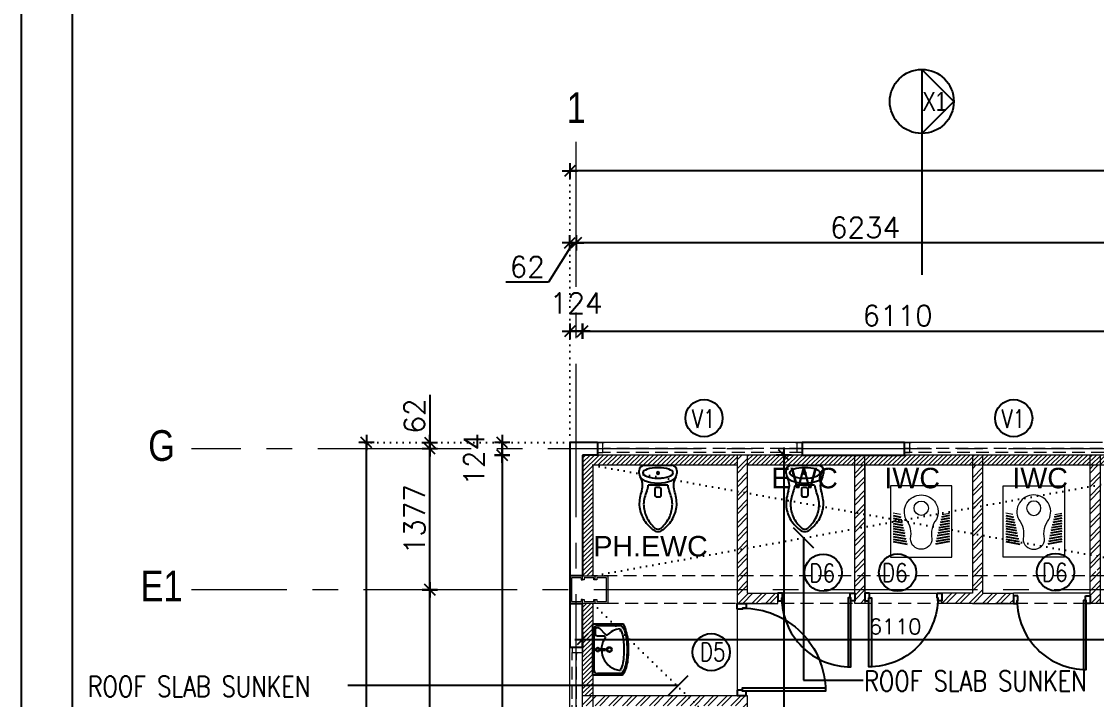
# Model space of a CAD drawing. Header units: inches. Extents: x -234845 to -176446, y -524542 to -442800.
# Drawn here: x -234845 to -224339, y -471158 to -464535 of the extents above; entities that cross this region are included whole.
import ezdxf
from ezdxf.enums import TextEntityAlignment as Align

# ---------------------------------------------------------------- set-up
doc = ezdxf.new("R2010")
doc.units = ezdxf.units.IN
doc.header["$MEASUREMENT"] = 0
doc.header["$PDMODE"] = 34
doc.header["$PDSIZE"] = -10
for name, pattern in [('CENTER2', [1.125, 0.75, -0.125, 0.125, -0.125]), ('DASHED', [19.05, 12.7, -6.35]), ('DOT2', [0.125, 0, -0.125]), ('HIDDEN', [0.375, 0.25, -0.125])]:
    doc.linetypes.add(name, pattern=pattern)
for name, color, linetype in [('ADOOR', 14, 'Continuous'), ('arrow', 23, 'Continuous'), ('ATT', 33, 'Continuous'), ('COLUMN', 6, 'Continuous'), ('Dim dotted', 30, 'Continuous'), ('Dimension', 10, 'Continuous'), ('DOOR', 34, 'Continuous'), ('fur', 34, 'Continuous'), ('GA', 4, 'Continuous'), ('GFRG PANELS', 4, 'Continuous'), ('GRID-TAGS', 31, 'Continuous'), ('HATCH', 252, 'Continuous'), ('SECTIONS', 22, 'Continuous'), ('STEPS', 161, 'Continuous'), ('title', 255, 'Continuous'), ('win tag', 144, 'Continuous')]:
    doc.layers.add(name, color=color, linetype=linetype)
for name, color, linetype, lineweight in [('Grid', 254, 'Continuous', 15), ('TEXT', 32, 'Continuous', 18), ('win', 14, 'Continuous', 13)]:
    doc.layers.add(name, color=color, linetype=linetype, lineweight=lineweight)
doc.styles.add('ARIAL', font='arial.ttf')
doc.styles.add('RMTXT', font='romans.shx')
doc.styles.get("Standard").update_dxf_attribs({"font": 'arial.ttf'})
doc.styles.add('style1', font='romans.shx', dxfattribs={"width": 0.8})
doc.dimstyles.new('ELEV-DIM', dxfattribs={"dimtxt": 150, "dimasz": 1, "dimexe": 100, "dimexo": 150, "dimgap": 50, "dimtad": 1, "dimdec": 0, "dimzin": 0, "dimdsep": 46, "dimtxsty": 'RMTXT', "dimblk": 'ARH4', "dimcen": 0.09375, "dimdle": 100, "dimse1": 1, "dimse2": 1, "dimclrd": 256, "dimclre": 256, "dimclrt": 151, "dimadec": 0, "dimazin": 0, "dimtfac": 50, "dimtdec": 0, "dimtofl": 0, "dimtmove": 2, "dimatfit": 3, "dimldrblk": 'OBLIQUE', "dimfxl": 1, "dimtolj": 1, "dimtzin": 0, "dimlwd": -1, "dimlwe": -1, "dimarcsym": 0})

# ---------------------------------------------------------------- blocks, each defined once
blk = doc.blocks.new('ARH4')
for p, q in [((0, -75), (0, 75)), ((-53.033, -53.033), (53.033, 53.033)), ((75, 0), (-75, 0))]:
    blk.add_line(p, q)
blk = doc.blocks.new('*D598')
at = {"layer": 'DEFPOINTS', "color": 0, "transparency": 16777216}
for p in [(-230854, -470086), (-230560, -470086), (-230608, -474419)]:
    blk.add_point(p, dxfattribs=at)
at = {"layer": 'Dimension', "transparency": 16777216}
blk.add_line((-230854, -474418), (-230854, -470087), dxfattribs=at)
for p, rotation in [((-230854, -470086), 90), ((-230854, -474419), 270)]:
    blk.add_blockref('ARH4', p, dxfattribs=dict(at, rotation=rotation))
at = {"layer": 'Dimension', "color": 151, "lineweight": 0, "transparency": 16777216, "insert": (-231004, -472252), "char_height": 200, "attachment_point": 5, "rotation": 90, "style": 'RMTXT'}
blk.add_mtext('\\A1;4333', dxfattribs=at)
blk = doc.blocks.new('_Oblique')
at = {"color": 0, "linetype": 'ByBlock', "lineweight": -2}
blk.add_line((-0.5, -0.5), (0.5, 0.5), dxfattribs=at)
blk = doc.blocks.new('*D601')
at = {"layer": 'DEFPOINTS', "color": 0, "transparency": 16777216}
for p in [(-229486, -465995), (-229486, -466582), (-189644, -468478)]:
    blk.add_point(p, dxfattribs=at)
at = {"layer": 'Dimension', "transparency": 16777216}
blk.add_line((-189645, -465995), (-229485, -465995), dxfattribs=at)
at = {"layer": 'Dimension', "transparency": 16777216, "rotation": 180}
blk.add_blockref('ARH4', (-229486, -465995), dxfattribs=at)
at = {"layer": 'Dimension', "transparency": 16777216}
blk.add_blockref('ARH4', (-189644, -465995), dxfattribs=at)
at = {"layer": 'Dimension', "color": 151, "lineweight": 0, "transparency": 16777216, "insert": (-209565, -465845), "char_height": 200, "attachment_point": 5, "style": 'RMTXT'}
blk.add_mtext('\\A1;39842', dxfattribs=at)
blk = doc.blocks.new('*D614')
at = {"layer": 'DEFPOINTS', "color": 0, "transparency": 16777216}
for p in [(-231475, -468647), (-230868, -468647), (-229321, -484433, 0)]:
    blk.add_point(p, dxfattribs=at)
at = {"layer": 'Dimension', "transparency": 16777216}
blk.add_line((-231475, -484432), (-231475, -468648), dxfattribs=at)
for p, rotation in [((-231475, -468647), 90), ((-231475, -484433), 270)]:
    blk.add_blockref('ARH4', p, dxfattribs=dict(at, rotation=rotation))
at = {"layer": 'Dimension', "color": 151, "lineweight": 0, "transparency": 16777216, "insert": (-231625, -475089), "char_height": 200, "attachment_point": 5, "rotation": 90, "style": 'RMTXT'}
blk.add_mtext('\\A1;15786', dxfattribs=at)
blk = doc.blocks.new('*D625')
at = {"layer": 'DEFPOINTS', "color": 0, "transparency": 16777216}
for p in [(-230854, -468709), (-230477, -468709), (-230560, -470086)]:
    blk.add_point(p, dxfattribs=at)
at = {"layer": 'Dimension', "transparency": 16777216}
blk.add_line((-230854, -470085), (-230854, -468710), dxfattribs=at)
for p, rotation in [((-230854, -468709), 90), ((-230854, -470086), 270)]:
    blk.add_blockref('ARH4', p, dxfattribs=dict(at, rotation=rotation))
at = {"layer": 'Dimension', "color": 151, "lineweight": 0, "transparency": 16777216, "insert": (-231004, -469397), "char_height": 200, "attachment_point": 5, "rotation": 90, "style": 'RMTXT'}
blk.add_mtext('\\A1;1377', dxfattribs=at)
blk = doc.blocks.new('*D627')
at = {"layer": 'DEFPOINTS', "color": 0, "transparency": 16777216}
for p in [(-229424, -466697), (-229424, -467264), (-223190, -467264)]:
    blk.add_point(p, dxfattribs=at)
at = {"layer": 'Dimension', "transparency": 16777216}
blk.add_line((-223191, -466697), (-229423, -466697), dxfattribs=at)
at = {"layer": 'Dimension', "transparency": 16777216, "rotation": 180}
blk.add_blockref('ARH4', (-229424, -466697), dxfattribs=at)
at = {"layer": 'Dimension', "transparency": 16777216}
blk.add_blockref('ARH4', (-223190, -466697), dxfattribs=at)
at = {"layer": 'Dimension', "color": 151, "lineweight": 0, "transparency": 16777216, "insert": (-226601, -466547), "char_height": 200, "attachment_point": 5, "style": 'RMTXT'}
blk.add_mtext('\\A1;6234', dxfattribs=at)
blk = doc.blocks.new('*D628')
at = {"layer": 'DEFPOINTS', "color": 0, "transparency": 16777216}
for p in [(-229486, -466697), (-229486, -467264), (-229424, -467264)]:
    blk.add_point(p, dxfattribs=at)
at = {"layer": 'Dimension', "transparency": 16777216}
for p, q in [((-229455, -466697), (-229696, -467082)), ((-229487, -466697), (-229488, -466697)), ((-229424, -466697), (-229486, -466697)), ((-229423, -466697), (-229422, -466697)), ((-229696, -467082), (-230111, -467082))]:
    blk.add_line(p, q, dxfattribs=at)
blk.add_blockref('ARH4', (-229486, -466697), dxfattribs=at)
at = {"layer": 'Dimension', "transparency": 16777216, "rotation": 180}
blk.add_blockref('ARH4', (-229424, -466697), dxfattribs=at)
at = {"layer": 'Dimension', "color": 151, "lineweight": 0, "transparency": 16777216, "insert": (-229903, -466932), "char_height": 200, "attachment_point": 5, "style": 'RMTXT'}
blk.add_mtext('\\A1;62', dxfattribs=at)
blk = doc.blocks.new('*X7')
at = {"color": 0}
for p, q in [((29.55, 61.605), (29.704, 61.577)), ((29.55, 61.554), (29.716, 61.525)), ((29.55, 61.503), (29.728, 61.472)), ((29.55, 61.452), (29.74, 61.419)), ((29.55, 61.401), (29.752, 61.366)), ((29.55, 61.351), (29.764, 61.313)), ((29.55, 61.3), (29.776, 61.26)), ((29.55, 61.249), (29.788, 61.207)), ((29.55, 61.198), (29.8, 61.154)), ((29.55, 61.148), (29.812, 61.101)), ((29.55, 61.097), (29.824, 61.049))]:
    blk.add_line(p, q, dxfattribs=at)
blk = doc.blocks.new('AWC')
at = {"layer": 'fur', "lineweight": 0}
for p, q in [((0.56, 0.408), (0.535, 0.55)), ((0.56, -0.408), (0.535, -0.55))]:
    blk.add_line(p, q, dxfattribs=at)
blk.add_lwpolyline([(0, 0.6), (0, -0.6), (1.4, -0.6), (1.4, 0.6)], close=True, dxfattribs=at)
blk.add_lwpolyline([(0.658, 0.295, 0.221695), (1.04, 0.21, -0.428912), (1.24, 0, -0.428912), (1.04, -0.21, 0.221695), (0.658, -0.295, -0.558538), (0.18, 0, -0.558538)], format="xyb", close=True, dxfattribs=at)
blk.add_circle((0.44, 0), 0.14, dxfattribs=at)
at = {"layer": 'fur', "lineweight": 0, "xscale": -1, "rotation": 90}
blk.add_blockref('*X7', (62.19, 30.1), dxfattribs=at)
at = {"layer": 'fur', "lineweight": 0, "rotation": 90}
blk.add_blockref('*X7', (62.19, -30.1), dxfattribs=at)
blk = doc.blocks.new('WCA-P')
at = {"layer": 'fur', "lineweight": 0, "xscale": 500, "yscale": 500, "zscale": 500}
blk.add_blockref('AWC', (-220, 0), dxfattribs=at)
blk = doc.blocks.new('D1000')
at = {"layer": 'DOOR'}
for points in [[(0, 940), (0, 1000), (100, 1000), (100, 950), (60, 950), (60, 940)], [(0, 60), (0, 0), (100, 0), (100, 50), (60, 50), (60, 60)]]:
    blk.add_lwpolyline(points, close=True, dxfattribs=at)
blk.add_lwpolyline([(60, 950, -0.414214), (960, 50), (60, 50), (60, 85), (959, 85)], format="xyb", dxfattribs=at)
blk = doc.blocks.new('WC')
at = {"layer": 'fur', "ltscale": 200}
for p, q in [((0.06, -5.2), (-0.06, 5.2)), ((1.84, 7.15), (2.97, 7.16)), ((7.44, 3.79), (7.53, -3.62)), ((8.44, 0.77), (8.46, -0.58)), ((11.32, 1.38), (9.01, 1.35)), ((11.92, -0.54), (11.91, 0.81)), ((9.04, -1.15), (11.35, -1.12)), ((3.13, -7.09), (2.01, -7.1))]:
    blk.add_line(p, q, dxfattribs=at)
for centre, major_axis, ratio, start_param, end_param in [((1.87, 5.22), (-1.38, 1.35), 1, 5.497787, 7.068583), ((2.89, 0.03), (0.07, -5.78), 0.340653, 3.141593, 9.424778), ((3, 4.27), (-2.07, 2.02), 1, 4.299806, 5.497787), ((7.51, 12.15), (-4.43, 4.33), 1, 1.805761, 2.685704), ((-7.78, -0.09), (-10.15, -10.38), 1, 1.98338, 2.729009), ((6.81, 10.93), (-5.12, 5), 1, 2.433279, 2.755517), ((15.31, -9.81), (-12.24, 11.96), 1, 5.498077, 5.827297), ((16.12, -10.44), (-11.29, -11.55), 1, 4.000348, 4.326314), ((14.32, -8.31), (-9.76, -9.99), 1, 3.535974, 3.884536), ((13.66, -7.56), (-10.68, 10.43), 1, 5.037091, 5.389266), ((13.36, -8.19), (-9.95, -10.18), 1, 3.088413, 3.47025), ((12.52, -7.34), (-10.92, 10.67), 1, 4.590991, 4.963541), ((2.89, 0.03), (-0.331, 0.323), 1, 0.785398, 7.068583), ((9.02, 0.78), (-0.413, 0.404), 1, 5.497787, 7.068583), ((11.33, 0.8), (-0.404, -0.413), 1, 2.356194, 3.926991), ((22.25, 0.25), (-1.42, 1.39), 1, 3.294199, 4.559783), ((22.34, 0.25), (-2.04, 1.99), 1, 3.180255, 4.673726), ((7.06, -10.77), (-5, -5.12), 1, 3.527668, 3.849906), ((9.03, -0.57), (-0.404, -0.413), 1, -0.785398, 0.785398), ((11.34, -0.54), (-0.404, -0.413), 1, 0.785398, 2.356194), ((13.17, 8.49), (-10.18, 9.95), 1, 2.812936, 3.194772), ((12.35, 7.62), (-10.67, -10.92), 1, 1.319644, 1.692194), ((1.98, -5.18), (-1.35, -1.38), 1, -0.785398, 0.785398), ((3.1, -4.2), (-2.02, -2.07), 1, 0.785398, 1.98338), ((7.79, -11.98), (-4.33, -4.43), 1, 3.597481, 4.477424), ((15.08, 10.16), (-11.96, -12.24), 1, 0.455888, 0.785109), ((15.87, 10.81), (-11.55, 11.29), 1, 1.956872, 2.282837), ((14.12, 8.64), (-9.99, 9.76), 1, 2.398649, 2.747211), ((13.48, 7.87), (-10.68, 10.43), 1, 2.464716, 2.816891)]:
    blk.add_ellipse(centre, major_axis=major_axis, ratio=ratio, start_param=start_param, end_param=end_param, dxfattribs=at)
blk = doc.blocks.new('A$C27F27171')
at = {"layer": 'HATCH', "lineweight": 0}
h = blk.add_hatch(dxfattribs=at)
h.set_pattern_fill('ANSI31', color=256, scale=250, style=0)
h.set_pattern_definition([(45, (-0.0001, 7210), (-22.09709, 22.09709), [])])
h.paths.add_polyline_path([(6110, 7310), (2224.8, 7310), (1610, 7310), (1610, 7210), (2660, 7210), (6110, 7210)])
h.paths.add_polyline_path([(0, 6130), (100, 6130), (100, 7210), (1510, 7210), (1510, 7310), (0, 7310)])
h.paths.add_polyline_path([(100, 5860), (0, 5860), (0, 4960), (100, 4960)])
h = blk.add_hatch(dxfattribs=at)
h.set_pattern_fill('ANSI32', color=256, scale=250, style=0)
h.set_pattern_definition([(45, (-0.0001, 2500), (-66.2913, 66.2913), []), (45, (44.19, 2500), (-66.2913, 66.2913), [])])
h.paths.add_polyline_path([(1610, 7310), (1510, 7310), (1510, 6916.7), (1610, 6895.9)])
h.paths.add_polyline_path([(1610, 6895.9), (1510, 6916.7), (1510, 6253.3), (1610, 6274.1)])
h.paths.add_polyline_path([(1610, 6172), (1510, 6172), (1510, 5860), (1910, 5860), (1910, 5935), (1910, 5960), (1610, 5960)])
h.paths.add_polyline_path([(1610, 6274.1), (1510, 6253.3), (1510, 6172), (1610, 6172)])
h.paths.add_polyline_path([(2760, 7210), (2660, 7210), (2660, 6677.6), (2760, 6656.8)])
h.paths.add_polyline_path([(2760, 6656.8), (2660, 6677.6), (2660, 6492.4), (2760, 6513.2)])
h.paths.add_polyline_path([(2760, 6513.2), (2660, 6492.4), (2660, 6172), (2760, 6172)])
h.paths.add_polyline_path([(2760, 6172), (2660, 6172), (2660, 5860), (2760, 5860)])
h.paths.add_polyline_path([(3910, 7210), (3810, 7210), (3810, 6731.6), (3910, 6752.4)])
h.paths.add_polyline_path([(3910, 6752.4), (3810, 6731.6), (3810, 6438.4), (3910, 6417.6)])
h.paths.add_polyline_path([(3910, 6417.6), (3810, 6438.4), (3810, 6172), (3910, 6172)])
h.paths.add_polyline_path([(3910, 6172), (3810, 6172), (3810, 5960), (3510, 5960), (3510, 5860), (3810, 5860), (4210, 5860), (4210, 5935), (4210, 5960), (3910, 5960)])
h.paths.add_polyline_path([(5060, 6991.6), (4960, 6970.8), (4960, 6199.2), (5060, 6178.4)])
h.paths.add_polyline_path([(5060, 6172), (4960, 6172), (4960, 5860), (5060, 5860)])
h.paths.add_polyline_path([(5060, 7210), (4960, 7210), (4960, 6970.8), (5060, 6991.6)])
h.paths.add_polyline_path([(1023, 4960), (100, 4960), (100, 4860), (1125.6, 4860)])
h.paths.add_polyline_path([(1610, 4960), (1023, 4960), (1125.6, 4860), (1510, 4860), (1510, 4530), (1610, 4530)])
h.paths.add_polyline_path([(100, 4960), (0, 4960), (0, 4944.5), (0, 4860), (100, 4860)])
h.paths.add_polyline_path([(1615, 3780), (0, 3780), (0, 3680), (1615, 3680)])
h.paths.add_polyline_path([(1610, 2628), (1510, 2628), (1510, 2600), (100, 2600), (100, 2500), (1610, 2500)])
h.paths.add_polyline_path([(1610, 2930), (1510, 2930), (1510, 2628), (1610, 2628)])
h.paths.add_polyline_path([(5862, 5860), (5862, 5960), (5810, 5960), (5810, 5860)])
at = {"layer": 'ADOOR', "linetype": 'DASHED', "lineweight": 0, "ltscale": 10}
for p, q in [((5862, 6130), (100, 6130)), ((5877, 5860), (100, 5860))]:
    blk.add_line(p, q, dxfattribs=at)
at = {"layer": 'ADOOR', "lineweight": 0}
for p, q in [((2660, 5960), (1910, 5960)), ((2760, 5960), (3510, 5960)), ((4960, 5960), (4210, 5960)), ((1510, 5860), (1510, 4960))]:
    blk.add_line(p, q, dxfattribs=at)
for points in [[(1510, 7210), (100, 7210), (100, 6130)], [(6110, 7210), (1610, 7210)], [(100, 5860), (100, 3780)]]:
    blk.add_lwpolyline(points, dxfattribs=at)
at = {"layer": 'Dim dotted', "linetype": 'DOT2', "ltscale": 500}
for p, q in [((100, 7210), (6110, 6130)), ((6110, 7210), (100, 6130)), ((100, 5860), (6110, 0))]:
    blk.add_line(p, q, dxfattribs=at)
at = {"layer": 'fur'}
for p, q in [((100, 5660), (398.9, 5660)), ((100, 5160), (100, 5660)), ((115, 5205), (115, 5615)), ((145, 5645), (375, 5645)), ((167.7, 5404.9), (224, 5404.9)), ((224, 5414.7), (168.7, 5414.7)), ((224, 5404.9), (224, 5414.7)), ((388.6, 5160), (100, 5160)), ((375, 5175), (145, 5175))]:
    blk.add_line(p, q, dxfattribs=at)
blk.add_lwpolyline([(225.7, 5532.4), (213.1, 5540.2), (145, 5540.2), (134.1, 5544.1), (126.2, 5554), (126.2, 5613.3), (137.1, 5623.1), (148.9, 5625.1), (166.7, 5620.2), (221, 5559.9), (236.7, 5546)], dxfattribs=at)
for points in [[(366.8, 5613.6, -0.0680175), (384.9, 5573.8, -0.0419813), (399, 5507.1, -0.0309174), (405, 5410, -0.0309174), (399, 5312.9, -0.0419813), (384.9, 5246.2, -0.0680175), (366.8, 5206.4, -0.0840392)], [(375, 5645, -0.2404735), (385.4, 5639.7, -0.0840392), (413.7, 5582.5, -0.0419813), (428.8, 5510.8, -0.0309174), (435, 5410, -0.0309174), (428.8, 5309.2, -0.0419813), (413.7, 5237.5, -0.0840392), (385.4, 5180.3, -0.2404735), (375, 5175, -0.2404735)]]:
    blk.add_lwpolyline(points, format="xyb", dxfattribs=at)
for centre, radius in [((148.6, 5410), 19.1), ((148.6, 5410), 14.1), ((262.2, 5410), 24.1), ((262.2, 5410), 19.1)]:
    blk.add_circle(centre, radius, dxfattribs=at)
for centre, radius, start, end in [((145, 5615), 30, 90, 180), ((390, 5410), 204.9, 96.49267, 138.41654), ((-5, 5456.9), 452.1, 7.0835, 26.69994), ((390, 5410), 204.9, 143.3055, 263.50733), ((-382.2, 5410), 832.2, 0, 7.0835), ((-382.2, 5410), 832.2, 352.9165, 0), ((-5, 5363.1), 452.1, 343.30076, 352.9165), ((145, 5205), 30, 180, 270), ((230.4, 5292.5), 206.3, 320.03737, 343.30076)]:
    blk.add_arc(centre, radius, start, end, dxfattribs=at)
at = {"layer": 'STEPS', "lineweight": 5, "ltscale": 100}
for p, q in [((2660, 6110), (2660, 7310)), ((2760, 5995), (2760, 7311.2)), ((4960, 6110), (4960, 7310)), ((1910, 5860), (1910, 5960)), ((3810, 5960), (3510, 5960)), ((3510, 5860), (3510, 5960)), ((4210, 5860), (4210, 5960)), ((3810, 5860), (3510, 5860))]:
    blk.add_line(p, q, dxfattribs=at)
for points in [[(1510, 7310), (1510, 5860), (1910, 5860)], [(1610, 7310), (1610, 5960), (1910, 5960)], [(3810, 7310), (3810, 5960)], [(3910, 7310), (3910, 5960), (4210, 5960)], [(5060, 7310), (5060, 5860), (4960, 5860), (4960, 7310)], [(2760, 7210), (2760, 5860), (2660, 5860), (2660, 7210)], [(3810, 5860), (4210, 5860)], [(0, 4960), (1610, 4960), (1610, 4530)]]:
    blk.add_lwpolyline(points, dxfattribs=at)
at = {"layer": 'win'}
for p, q in [((147, 7434), (212, 7434)), ((212, 7434), (147, 7434)), ((147, 7434), (147, 7334)), ((197, 7374), (197, 7434)), ((197, 7334), (197, 7374)), ((197, 7374), (212, 7374)), ((2147, 7434), (212, 7434)), ((2147, 7434), (2082, 7434)), ((2082, 7434), (2147, 7434)), ((2097, 7374), (2082, 7374)), ((2097, 7374), (2097, 7434)), ((2097, 7334), (2097, 7374)), ((2147, 7434), (2147, 7334)), ((5082, 7434), (3147, 7434)), ((3147, 7434), (3212, 7434)), ((3212, 7434), (3147, 7434)), ((3147, 7434), (3147, 7334)), ((3197, 7374), (3197, 7434)), ((3197, 7334), (3197, 7374)), ((3197, 7374), (3212, 7374)), ((147, 7334), (197, 7334)), ((147, 7334), (197, 7334)), ((2147, 7310), (147, 7310)), ((2147, 7334), (2097, 7334)), ((2147, 7334), (2097, 7334)), ((3147, 7334), (3197, 7334)), ((3147, 7334), (3197, 7334)), ((5147, 7310), (3147, 7310)), ((-124, 3430), (-124, 5430)), ((-100, 5430), (-100, 5380)), ((-100, 5430), (-100, 5380)), ((0, 5430), (-100, 5430)), ((-100, 5380), (-60, 5380)), ((-60, 5380), (-60, 5365)), ((-60, 5380), (0, 5380)), ((0, 5430), (0, 5365)), ((0, 5365), (0, 5430)), ((0, 3430), (0, 5365))]:
    blk.add_line(p, q, dxfattribs=at)
at = {"layer": 'win', "linetype": 'HIDDEN', "ltscale": 500}
for p, q in [((2147, 7374), (212, 7374)), ((5082, 7374), (3147, 7374)), ((2147, 7334), (197, 7334)), ((5097, 7334), (3147, 7334)), ((-100, 3430), (-100, 5380)), ((-60, 3430), (-60, 5365))]:
    blk.add_line(p, q, dxfattribs=at)
at = {"layer": 'win tag'}
for centre in [(2351.1, 6161.3), (3078.5, 6162.8), (4622.5, 6166.7), (1257.4, 5384.6)]:
    blk.add_circle(centre, 181.8, dxfattribs=at)
at = {"layer": 'ADOOR', "color": 6, "ltscale": 1000, "yscale": 0.750000000000001, "zscale": 0.750000000000001}
for p, xscale, rotation in [((2660, 5960), -0.750000000000001, 90), ((2760, 5960), 0.750000000000001, 270), ((4960, 5935), -0.750000000000001, 90)]:
    blk.add_blockref('D1000', p, dxfattribs=dict(at, xscale=xscale, rotation=rotation))
at = {"layer": 'ADOOR', "xscale": 0.9000000000000007, "yscale": 0.9000000000000007, "zscale": 0.9000000000000007}
blk.add_blockref('D1000', (1510, 4960), dxfattribs=at)
at = {"layer": 'fur', "extrusion": (-0.007958, 8.46279e-05, -0.999968), "rotation": 90.65283130318473}
for p, xscale, yscale, zscale in [((-737.4, 7210, -5.3), -25.71201234609648, 25.71201234609653, -25.71201234609648), ((-2171.9, 7210, -16.7), -25.71201234609649, 25.71201234609654, -25.71201234609649)]:
    blk.add_blockref('WC', p, dxfattribs=dict(at, xscale=xscale, yscale=yscale, zscale=zscale))
at = {"layer": 'GA', "rotation": 270}
blk.add_blockref('WCA-P', (3310, 6791.2), dxfattribs=at)
at = {"layer": 'GA', "xscale": -1, "rotation": 90}
blk.add_blockref('WCA-P', (4410, 6791.2), dxfattribs=at)
at = {"layer": 'TEXT'}
for s, p in [('EWC', (1843.9, 6985.5, -0.8)), ('IWC', (2950, 6985.5, -0.8)), ('IWC', (4200.5, 6985.5, -0.8)), ('PH.EWC', (106, 6320))]:
    blk.add_text(s, height=200, dxfattribs=at).set_placement(p)
at = {"layer": 'win tag', "style": 'style1', "width": 0.8}
for s, p in [('D6', (2217.6, 6069.4)), ('D6', (2926.4, 6070.9)), ('D6', (4489, 6074.9)), ('D5', (1146.1, 5298))]:
    blk.add_text(s, height=178.5, dxfattribs=at).set_placement(p)
blk = doc.blocks.new('*D630')
at = {"layer": 'DEFPOINTS', "color": 0, "transparency": 16777216}
for p in [(-223252, -467561), (-229362, -468771), (-223252, -469004)]:
    blk.add_point(p, dxfattribs=at)
at = {"layer": 'Dimension', "transparency": 16777216}
blk.add_line((-229361, -467561), (-223253, -467561), dxfattribs=at)
at = {"layer": 'Dimension', "transparency": 16777216, "rotation": 180}
blk.add_blockref('ARH4', (-229362, -467561), dxfattribs=at)
at = {"layer": 'Dimension', "transparency": 16777216}
blk.add_blockref('ARH4', (-223252, -467561), dxfattribs=at)
at = {"layer": 'Dimension', "color": 151, "lineweight": 0, "transparency": 16777216, "insert": (-226283, -467408), "char_height": 200, "attachment_point": 5, "style": 'RMTXT'}
blk.add_mtext('\\A1;6110', dxfattribs=at)
blk = doc.blocks.new('*D651')
at = {"layer": 'DEFPOINTS', "color": 0, "transparency": 16777216}
for p in [(-229350, -468771), (-230147, -476081), (-229312, -476081)]:
    blk.add_point(p, dxfattribs=at)
at = {"layer": 'Dimension', "transparency": 16777216}
blk.add_line((-230147, -468772), (-230147, -476080), dxfattribs=at)
for p, rotation in [((-230147, -468771), 90), ((-230147, -476081), 270)]:
    blk.add_blockref('ARH4', p, dxfattribs=dict(at, rotation=rotation))
at = {"layer": 'Dimension', "color": 151, "lineweight": 0, "transparency": 16777216, "insert": (-230364, -472284), "char_height": 200, "attachment_point": 5, "rotation": 90, "style": 'RMTXT'}
blk.add_mtext('\\A1;7310', dxfattribs=at)
blk = doc.blocks.new('*D883')
at = {"layer": 'DEFPOINTS', "color": 0, "transparency": 16777216}
for p in [(-230854, -468647), (-230477, -468647), (-230477, -468709)]:
    blk.add_point(p, dxfattribs=at)
at = {"layer": 'Dimension', "transparency": 16777216}
for p, q in [((-230854, -468182), (-230854, -468647)), ((-230854, -468646), (-230854, -468645)), ((-230854, -468709), (-230854, -468647)), ((-230854, -468710), (-230854, -468711))]:
    blk.add_line(p, q, dxfattribs=at)
for p, rotation in [((-230854, -468647), 270), ((-230854, -468709), 90)]:
    blk.add_blockref('ARH4', p, dxfattribs=dict(at, rotation=rotation))
at = {"layer": 'Dimension', "color": 151, "lineweight": 0, "transparency": 16777216, "insert": (-231004, -468389), "char_height": 200, "attachment_point": 5, "rotation": 90, "style": 'RMTXT'}
blk.add_mtext('\\A1;62', dxfattribs=at)
blk = doc.blocks.new('*D709')
at = {"layer": 'DEFPOINTS', "color": 0, "transparency": 16777216}
for p in [(-229362, -470221), (-223252, -470221), (-223252, -470571)]:
    blk.add_point(p, dxfattribs=at)
at = {"layer": 'Dim dotted', "transparency": 16777216}
blk.add_line((-229361, -470571), (-223253, -470571), dxfattribs=at)
at = {"layer": 'Dim dotted', "transparency": 16777216, "rotation": 180}
blk.add_blockref('ARH4', (-229362, -470571), dxfattribs=at)
at = {"layer": 'Dim dotted', "transparency": 16777216}
blk.add_blockref('ARH4', (-223252, -470571), dxfattribs=at)
at = {"layer": 'Dim dotted', "color": 151, "transparency": 16777216, "insert": (-226307, -470446), "char_height": 150, "attachment_point": 5, "style": 'RMTXT'}
blk.add_mtext('\\A1;6110', dxfattribs=at)
blk = doc.blocks.new('*D710')
at = {"layer": 'DEFPOINTS', "color": 0, "transparency": 16777216}
for p in [(-227625, -468771), (-227625, -476081), (-227395, -476081)]:
    blk.add_point(p, dxfattribs=at)
at = {"layer": 'Dim dotted', "transparency": 16777216}
blk.add_line((-227395, -468772), (-227395, -476080), dxfattribs=at)
for p, rotation in [((-227395, -468771), 90), ((-227395, -476081), 270)]:
    blk.add_blockref('ARH4', p, dxfattribs=dict(at, rotation=rotation))
at = {"layer": 'Dim dotted', "color": 151, "transparency": 16777216, "insert": (-227520, -472426), "char_height": 150, "attachment_point": 5, "rotation": 90, "style": 'RMTXT'}
blk.add_mtext('\\A1;7310', dxfattribs=at)
blk = doc.blocks.new('A$C6AA31E92')
at = {"layer": 'COLUMN'}
for p, q in [((124, 270), (0, 270)), ((0, 0), (124, 0))]:
    blk.add_line(p, q, dxfattribs=at)
at = {"layer": 'COLUMN', "lineweight": 0, "ltscale": 505}
for p, q in [((0, 238), (0, 270)), ((0, 238), (0, 270)), ((0, 0), (0, 238)), ((109, 250), (15, 250)), ((15, 250), (15, 238)), ((15, 238), (15, 20)), ((109, 250), (109, 230)), ((109, 230), (124, 230)), ((124, 230), (124, 270)), ((124, 270), (372, 270)), ((124, 230), (124, 270)), ((139, 230), (124, 230)), ((233, 250), (139, 250)), ((139, 250), (139, 230)), ((233, 230), (233, 250)), ((263, 230), (233, 230)), ((248, 230), (248, 270)), ((357, 250), (263, 250)), ((263, 250), (263, 230)), ((357, 20), (357, 250)), ((372, 270), (372, 0)), ((15, 20), (109, 20)), ((124, 40), (109, 40)), ((109, 40), (109, 20)), ((124, 0), (124, 40)), ((124, 40), (139, 40)), ((139, 40), (139, 20)), ((139, 20), (233, 20)), ((233, 20), (233, 40)), ((233, 40), (263, 40)), ((248, 0), (248, 40)), ((263, 40), (263, 20)), ((263, 20), (357, 20)), ((372, 0), (124, 0))]:
    blk.add_line(p, q, dxfattribs=at)
blk = doc.blocks.new('*D941')
at = {"layer": 'DEFPOINTS', "color": 0, "transparency": 16777216}
for p in [(-229486, -467561), (-229486, -468771), (-229362, -468771)]:
    blk.add_point(p, dxfattribs=at)
at = {"layer": 'Dimension', "transparency": 16777216}
blk.add_line((-229363, -467561), (-229485, -467561), dxfattribs=at)
at = {"layer": 'Dimension', "transparency": 16777216, "rotation": 180}
blk.add_blockref('ARH4', (-229486, -467561), dxfattribs=at)
at = {"layer": 'Dimension', "transparency": 16777216}
blk.add_blockref('ARH4', (-229362, -467561), dxfattribs=at)
at = {"layer": 'Dimension', "color": 151, "lineweight": 0, "transparency": 16777216, "insert": (-229424, -467286), "char_height": 200, "attachment_point": 5, "style": 'RMTXT'}
blk.add_mtext('\\A1;124', dxfattribs=at)
blk = doc.blocks.new('*D942')
at = {"layer": 'DEFPOINTS', "color": 0, "transparency": 16777216}
for p in [(-230147, -468647), (-229324, -468647), (-229324, -468771)]:
    blk.add_point(p, dxfattribs=at)
at = {"layer": 'Dimension', "transparency": 16777216}
blk.add_line((-230147, -468770), (-230147, -468648), dxfattribs=at)
for p, rotation in [((-230147, -468647), 90), ((-230147, -468771), 270)]:
    blk.add_blockref('ARH4', p, dxfattribs=dict(at, rotation=rotation))
at = {"layer": 'Dimension', "color": 151, "lineweight": 0, "transparency": 16777216, "insert": (-230422, -468812), "char_height": 200, "attachment_point": 5, "rotation": 90, "style": 'RMTXT'}
blk.add_mtext('\\A1;124', dxfattribs=at)

msp = doc.modelspace()

# ---------------------------------------------------------------- linework, layer by layer
at = {"layer": 'Dim dotted', "linetype": 'DOT2', "ltscale": 500}
for p, q in [((-229486, -466069.9), (-229486, -468646.6)), ((-229486, -468646.6), (-231605.4, -468646.6))]:
    msp.add_line(p, q, dxfattribs=at)
at = {"layer": 'GFRG PANELS'}
for p, q in [((-229486, -468646.6), (-229486, -470220.6)), ((-229215, -468646.6), (-229486, -468646.6)), ((-229215, -468646.6), (-229215, -468770.6)), ((-229215, -468770.6), (-229362, -468770.6)), ((-229362, -468770.6), (-229362, -469950.6)), ((-229486, -470220.6), (-229486, -470650.6)), ((-229362, -470650.6), (-229362, -470220.6)), ((-229362, -470650.6), (-229486, -470650.6))]:
    msp.add_line(p, q, dxfattribs=at)
msp.add_lwpolyline([(-227215, -468770.6), (-226215, -468770.6), (-226215, -468646.6), (-227215, -468646.6)], close=True, dxfattribs=at)
at = {"layer": 'Grid', "linetype": 'CENTER2', "lineweight": 5, "ltscale": 2000}
for p, q in [((-229424, -485128.1), (-229424, -465709.6)), ((-178700.4, -468708.6), (-233183.3, -468708.6)), ((-223252, -470085.6), (-233183.3, -470085.6))]:
    msp.add_line(p, q, dxfattribs=at)
at = {"layer": 'SECTIONS', "color": 6}
msp.add_lwpolyline([(-226046.5, -465628.9), (-225733.9, -465316.3), (-226046.5, -465003.7), (-226046.5, -465628.9), (-226046.5, -467010.7)], dxfattribs=at)
msp.add_circle((-226046.5, -465316.3), 312.6, dxfattribs=at)
at = {"layer": 'title', "color": 6}
msp.add_lwpolyline([(-234845.1, -442799.7), (-176446.1, -442799.7), (-176446.1, -523495.7), (-234845.1, -523495.7)], close=True, dxfattribs=at)
at = {"layer": 'title', "color": 4}
msp.add_lwpolyline([(-234345.1, -443299.7), (-176946.1, -443299.7), (-176946.1, -522995.7), (-234345.1, -522995.7)], close=True, dxfattribs=at)
at = {"layer": 'win tag'}
for centre in [(-228174.6, -468410), (-225148.2, -468410)]:
    msp.add_circle(centre, 181.8, dxfattribs=at)

# ---------------------------------------------------------------- block references
at = {"layer": 'ATT', "lineweight": 0}
msp.add_blockref('A$C27F27171', (-229362, -476080.6), dxfattribs=at)
at = {"layer": 'GFRG PANELS'}
msp.add_blockref('A$C6AA31E92', (-229486, -470220.6), dxfattribs=at)

# ---------------------------------------------------------------- texts
at = {"layer": 'GRID-TAGS', "style": 'ARIAL', "width": 0.8}
for tag, p in [('1', (-229423.2, -465377.5)), ('G', (-233476.3, -468677.4)), ('E1', (-233476.3, -470049.4))]:
    msp.add_attdef(tag, text='', height=300, dxfattribs=at).set_placement(p, align=Align.MIDDLE_CENTER)
at = {"layer": 'TEXT', "style": 'ARIAL', "width": 0.75}
msp.add_text('X1', height=187.54, dxfattribs=at).set_placement((-225921.1, -465316), align=Align.MIDDLE)
at = {"layer": 'TEXT', "style": 'style1', "width": 0.8}
for p in [(-234198, -471131.4), (-226610, -471078)]:
    msp.add_text('ROOF SLAB SUNKEN', height=200, dxfattribs=at).set_placement(p)
at = {"layer": 'win tag', "style": 'style1', "width": 0.8}
for p in [(-228294.9, -468504.2), (-225268.4, -468504.2)]:
    msp.add_text('V1', height=178.5, dxfattribs=at).set_placement(p)

# ---------------------------------------------------------------- dimensions: what is measured, and where the dimension line sits
at = {"layer": 'Dim dotted'}
dim = msp.add_linear_dim(base=(-227394.6, -476080.6), p1=(-227624.7, -468770.6), p2=(-227624.7, -476080.6), angle=90, dimstyle='ELEV-DIM', override={"dimfxl": 50, "dimfxlon": 1}, dxfattribs=at)
dim.commit()
dim.dimension.update_dxf_attribs({"geometry": '*D710', "text_midpoint": (-227519.6, -472425.6)})
dim = msp.add_linear_dim(base=(-223252, -470571.2), p1=(-229362, -470220.6), p2=(-223252, -470220.7), dimstyle='ELEV-DIM', override={"dimfxl": 50, "dimfxlon": 1}, dxfattribs=at)
dim.commit()
dim.dimension.update_dxf_attribs({"geometry": '*D709', "text_midpoint": (-226307, -470446.2)})
at = {"layer": 'Dimension', "lineweight": 0}
for base, p1, p2, angle, picture, middle in [((-229486, -465994.9), (-189644, -468478), (-229486, -466581.9), 180, '*D601', (-209565, -465844.9)), ((-230853.8, -468708.6), (-230560.2, -470085.6), (-230477, -468708.6), 270, '*D625', (-231003.8, -469397.1)), ((-230853.8, -470085.6), (-230608.2, -474418.6), (-230560.2, -470085.6), 90, '*D598', (-231003.8, -472252.1))]:
    dim = msp.add_linear_dim(base=base, p1=p1, p2=p2, angle=angle, dimstyle='ELEV-DIM', override={"dimtxt": 200}, dxfattribs=at)
    dim.commit()
    dim.dimension.update_dxf_attribs({"geometry": picture, "text_midpoint": middle})
for base, p1, p2, override, picture, middle in [((-229424, -466696.9), (-223190, -467263.8), (-229424, -467263.8), {"dimtxt": 200}, '*D627', (-226601.3, -466546.9)), ((-229486, -466696.9), (-229424, -467263.8), (-229486, -467263.8), {"dimtxt": 200, "dimtmove": 1}, '*D628', (-229746.2, -467081.6)), ((-223252, -467560.7), (-229362, -468770.6), (-223252, -469004.1), {"dimtxt": 200}, '*D630', (-226283.2, -467408))]:
    dim = msp.add_linear_dim(base=base, p1=p1, p2=p2, dimstyle='ELEV-DIM', override=override, dxfattribs=at)
    dim.commit()
    dim.dimension.update_dxf_attribs({"geometry": picture, "text_midpoint": middle, "dimtype": 160})
dim = msp.add_linear_dim(base=(-229486, -467560.7), p1=(-229362, -468770.6), p2=(-229486, -468770.6), dimstyle='ELEV-DIM', override={"dimtxt": 200}, dxfattribs=at)
dim.commit()
dim.dimension.update_dxf_attribs({"geometry": '*D941', "text_midpoint": (-229424, -467285.7)})
for base, p1, p2, angle, override, picture, middle in [((-230853.8, -468646.6), (-230477, -468708.6), (-230477, -468646.6), 90, {"dimtxt": 200, "dimtmove": 1}, '*D883', (-230982.5, -468389.2)), ((-231474.6, -468646.6), (-229320.7, -484432.6, 0), (-230867.7, -468646.6), 270, {"dimtxt": 200}, '*D614', (-231624.6, -475088.5)), ((-230147.1, -468646.6), (-229324.2, -468770.6), (-229324.2, -468646.6), 90, {"dimtxt": 200}, '*D942', (-230422.1, -468811.9)), ((-230147.1, -476080.6), (-229350.5, -468770.6), (-229312.1, -476080.6), 90, {"dimtxt": 200}, '*D651', (-230364.3, -472283.6))]:
    dim = msp.add_linear_dim(base=base, p1=p1, p2=p2, angle=angle, dimstyle='ELEV-DIM', override=override, dxfattribs=at)
    dim.commit()
    dim.dimension.update_dxf_attribs({"geometry": picture, "text_midpoint": middle, "dimtype": 160})

# ---------------------------------------------------------------- leaders
at = {"layer": 'arrow'}
for points in [[(-227202.1, -469580.5), (-227202.1, -470970.2), (-226621.1, -470970.2)], [(-228429, -471022.9), (-231084.5, -471022.9), (-231657.2, -471022.9)]]:
    msp.add_leader(points, dimstyle='ELEV-DIM', override={"dimasz": 200, "dimtad": 0}, dxfattribs=at)

doc.saveas('drawing.dxf')
